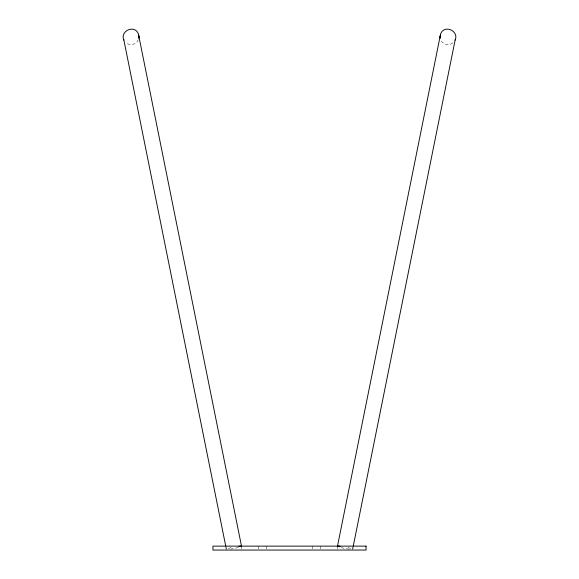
<?xml version="1.0" encoding="UTF-8"?>
<svg xmlns="http://www.w3.org/2000/svg" width="579" height="579" viewBox="0 0 579 579"><rect width="100%" height="100%" fill="white"/><g stroke="black" fill="none" stroke-linecap="round" stroke-linejoin="round"><path stroke-width="0.43" stroke-dasharray="2.9 2.17" d="M353.132 546.771L352.597 549.406A7.853 0.709 11.4 0 0 346.553 547.35M138.395 39.69C136.535 44.373 130.029 46.255 126.208 42.795M452.792 42.795C448.971 46.255 442.465 44.373 440.605 39.69M225.868 546.771L226.403 549.406A7.853 0.709 -11.4 0 1 232.447 547.35M352.973 546.127L352.973 549.268M337.267 546.127L337.267 549.268M320.252 546.127L320.252 549.268M312.399 546.127L312.399 549.268M266.601 546.127L266.601 549.268M258.748 546.127L258.748 549.268M241.732 546.127L241.732 549.268M226.027 546.127L226.027 549.268M238.331 547.473A7.853 0.709 -11.4 0 1 229.877 549.181M349.123 549.181A7.853 0.709 11.4 0 1 338.512 546.837"/><path stroke-width="0.87" d="M138.678 38.25L138.953 36.803M439.968 37.208L440.51 34.364M455.123 40.103C459.313 30.984 444.325 24.115 440.605 33.915L337.499 546.106M440.026 36.904L440.322 38.25M353.306 545.888L455.203 39.69M241.501 546.106L138.395 33.915C134.675 24.115 119.687 30.984 123.877 40.103M123.797 39.69L225.694 545.888M138.49 34.364L139.032 37.208M238.866 546.221A7.853 0.709 -11.4 0 1 241.53 546.373M337.47 546.373A7.853 0.709 11.4 0 1 340.134 546.221M366.058 546.127L212.942 546.127L212.942 550.05L366.058 550.05L366.058 546.127"/></g></svg>
